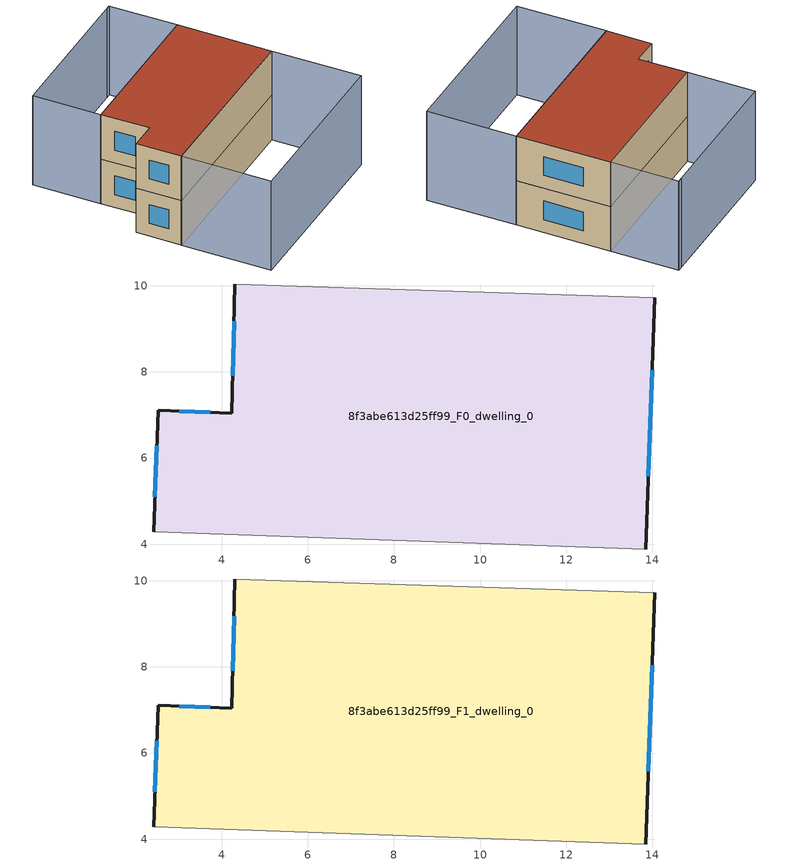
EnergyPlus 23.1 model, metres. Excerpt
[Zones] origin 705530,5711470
8f3abe613d25ff99_F0_dwelling_0
 floor ground (EU_floor_Construction): 14.06,9.72 13.84,3.89 2.42,4.28 2.53,7.1 4.24,7.04 4.31,10.04 z0
 wall outside (EU_wall_Construction): 4.31,10.04 4.24,7.04 2.53,7.1 2.42,4.28 / 13.84,3.89 14.06,9.72 z0:3
 wall adiabatic (EU_wall_Construction): 14.06,9.72 4.31,10.04 / 2.42,4.28 13.84,3.89 z0:3
 window (EU_Window_Construction): 3.74,7.06 3.02,7.09 / 4.29,9.17 4.26,7.91 / 13.9,5.57 13.99,8.04 / 2.5,6.29 2.45,5.1 z0.87:2.13
8f3abe613d25ff99_F1_dwelling_0
 floor to 8f3abe613d25ff99_F0_dwelling_0 (EU_floor_Construction): 14.06,9.72 13.84,3.89 2.42,4.28 2.52,7.1 4.24,7.04 4.31,10.04 z3
 wall outside (EU_wall_Construction): 4.31,10.04 4.24,7.04 2.53,7.1 2.42,4.28 / 13.84,3.89 14.06,9.72 z3:6
 wall adiabatic (EU_wall_Construction): 14.06,9.72 4.31,10.04 / 2.42,4.28 13.84,3.89 z3:6
 window (EU_Window_Construction): 3.74,7.06 3.02,7.09 / 4.29,9.17 4.26,7.91 / 13.9,5.57 13.99,8.04 / 2.5,6.29 2.45,5.1 z3.87:5.13
 roof outside (EU_roof_Construction): 13.84,3.89 14.06,9.72 4.31,10.04 4.24,7.04 2.53,7.1 2.42,4.28 z6
shading: 14.18,13.92 4.47,14.23 / 13.84,3.89 13.64,-1.65 / 13.64,-1.65 2.22,-1.24 / 2.22,-1.24 2.42,4.3 / 2.42,4.3 13.84,3.89 / 14.06,9.72 4.31,10.04 / 4.31,10.04 4.45,14.24 / 4.45,14.24 14.19,13.92 / 14.19,13.92 14.06,9.72 z0:6
[Building]
EU S2 Campaign: North Axis=0; Terrain=City; Solar Distribution=FullExterior
[Site:Location]
London: Latitude=51.5; Longitude=-0.5; Time Zone=0; Elevation=25
[SizingPeriod:WeatherFileDays]
AnnualSizingPeriod: Begin Month=1; Begin Day of Month=1; End Month=12; End Day of Month=31; Day of Week for Start Day=Monday; Use Weather File Daylight Saving Period=No; Use Weather File Rain and Snow Indicators=No
[MATERIAL]
EU_InternalMass_Material: Roughness=MediumRough; Thickness=0.1; Conductivity=1; Density=1800; Specific Heat=900; Thermal Absorptance=0.9; Solar Absorptance=0.7; Visible Absorptance=0.7
[MATERIAL:NOMASS] Roughness=MediumRough; Thermal Absorptance=0.9; Solar Absorptance=0.7; Visible Absorptance=0.7
Name | Thermal Resistance
EU_wall_NoMass | 0.724719
EU_roof_NoMass | 2.98947
EU_floor_NoMass | 2.39157
[WINDOWMATERIAL:SIMPLEGLAZINGSYSTEM]
EU_Window_SimpleGlazing: UFactor=2.63425; Solar Heat Gain Coefficient=0.76; Visible Transmittance=0.76
[CONSTRUCTION]
EU_wall_Construction: EU_wall_NoMass
EU_roof_Construction: EU_roof_NoMass
EU_floor_Construction: EU_floor_NoMass
EU_Window_Construction: EU_Window_SimpleGlazing
EU_InternalMass_Construction: EU_InternalMass_Material
[ZONE] Type=1; Multiplier=1; Ceiling Height=autocalculate; Floor Area=autocalculate; Part of Total Floor Area=Yes
Name | Volume
8f3abe613d25ff99_F0_dwelling_0 | 184.477
8f3abe613d25ff99_F1_dwelling_0 | 184.476
[INTERNALMASS] Construction=EU_InternalMass_Construction; Surface Area=61.4921
Name | Zone or ZoneList
8f3abe613d25ff99_F0_dwelling_0_EU_InternalMass | 8f3abe613d25ff99_F0_dwelling_0
8f3abe613d25ff99_F1_dwelling_0_EU_InternalMass | 8f3abe613d25ff99_F1_dwelling_0
[OTHEREQUIPMENT] Fuel Type=Electricity; Design Level Calculation Method=Watts/Area; Power per Zone Floor Area=1; Fraction Latent=0; Fraction Radiant=0; Fraction Lost=0; Carbon Dioxide Generation Rate=0; EndUse Subcategory=EU_Step8_InternalGains
Name | Zone or ZoneList or Space or SpaceList | Schedule
EU_Step8_InternalGain_8f3abe613d25ff99_F0_dwelling_0_f000 | 8f3abe613d25ff99_F0_dwelling_0 | EU_Step8_GainSchedule_8f3abe613d25ff99_F0_dwelling_0_f000
EU_Step8_InternalGain_8f3abe613d25ff99_F1_dwelling_0_f000 | 8f3abe613d25ff99_F1_dwelling_0 | EU_Step8_GainSchedule_8f3abe613d25ff99_F1_dwelling_0_f000
[ZONEVENTILATION:DESIGNFLOWRATE] Schedule=EU_AlwaysOn; Design Flow Rate Calculation Method=AirChanges/Hour; Air Changes per Hour=0.418135; Ventilation Type=Natural; Fan Pressure Rise=0; Fan Total Efficiency=1; Constant Term Coefficient=1; Temperature Term Coefficient=0; Velocity Term Coefficient=0; Velocity Squared Term Coefficient=0; Minimum Indoor Temperature=-100; Maximum Indoor Temperature=100; Delta Temperature=-100; Minimum Outdoor Temperature=-100; Maximum Outdoor Temperature=100; Maximum Wind Speed=40
Name | Zone or ZoneList or Space or SpaceList
EU_ConstantAir_8f3abe613d25ff99_F0_dwelling_0 | 8f3abe613d25ff99_F0_dwelling_0
EU_ConstantAir_8f3abe613d25ff99_F1_dwelling_0 | 8f3abe613d25ff99_F1_dwelling_0
[HVACTEMPLATE:THERMOSTAT] Constant Heating Setpoint=20; Constant Cooling Setpoint=50
EU_HeatOnly_8f3abe613d25ff99_F0_dwelling_0; EU_HeatOnly_8f3abe613d25ff99_F1_dwelling_0
[HVACTEMPLATE:ZONE:IDEALLOADSAIRSYSTEM] System Availability Schedule=EU_AlwaysOn; Maximum Heating Supply Air Temperature=50; Minimum Cooling Supply Air Temperature=13; Maximum Heating Supply Air Humidity Ratio=0.0156; Minimum Cooling Supply Air Humidity Ratio=0.0077; Heating Limit=NoLimit; Cooling Limit=NoLimit; Heating Availability Schedule=EU_AlwaysOn; Cooling Availability Schedule=EU_CoolingOff; Dehumidification Control Type=ConstantSensibleHeatRatio; Cooling Sensible Heat Ratio=0.7; Dehumidification Setpoint=60; Humidification Control Type=None; Humidification Setpoint=30; Outdoor Air Method=None; Outdoor Air Flow Rate per Person=0.00944; Outdoor Air Flow Rate per Zone Floor Area=0; Outdoor Air Flow Rate per Zone=0; Demand Controlled Ventilation Type=None; Outdoor Air Economizer Type=NoEconomizer; Heat Recovery Type=None; Sensible Heat Recovery Effectiveness=0.7; Latent Heat Recovery Effectiveness=0.65
Name | Template Thermostat
8f3abe613d25ff99_F0_dwelling_0 | EU_HeatOnly_8f3abe613d25ff99_F0_dwelling_0
8f3abe613d25ff99_F1_dwelling_0 | EU_HeatOnly_8f3abe613d25ff99_F1_dwelling_0
[SIZING:ZONE] Zone Cooling Design Supply Air Temperature Input Method=SupplyAirTemperature; Zone Cooling Design Supply Air Temperature=13; Zone Heating Design Supply Air Temperature Input Method=SupplyAirTemperature; Zone Heating Design Supply Air Temperature=50; Zone Cooling Design Supply Air Humidity Ratio=0.008; Zone Heating Design Supply Air Humidity Ratio=0.008; Cooling Design Air Flow Method=DesignDay; Cooling Design Air Flow Rate=0; Cooling Minimum Air Flow per Zone Floor Area=0.000762; Cooling Minimum Air Flow=0; Cooling Minimum Air Flow Fraction=0.2; Heating Design Air Flow Method=DesignDay; Heating Design Air Flow Rate=0; Heating Maximum Air Flow per Zone Floor Area=0.002032; Heating Maximum Air Flow=0.141576; Heating Maximum Air Flow Fraction=0.3; Account for Dedicated Outdoor Air System=No; Dedicated Outdoor Air System Control Strategy=NeutralSupplyAir; Dedicated Outdoor Air Low Setpoint Temperature for Design=autosize; Dedicated Outdoor Air High Setpoint Temperature for Design=autosize; Zone Load Sizing Method=Sensible Load Only No Latent Load; Zone Latent Cooling Design Supply Air Humidity Ratio Input Method=HumidityRatioDifference; Zone Cooling Design Supply Air Humidity Ratio Difference=0.005; Zone Latent Heating Design Supply Air Humidity Ratio Input Method=HumidityRatioDifference; Zone Humidification Design Supply Air Humidity Ratio Difference=0.005
8f3abe613d25ff99_F0_dwelling_0; 8f3abe613d25ff99_F1_dwelling_0
[SCHEDULE:CONSTANT]
Name | Hourly Value
EU_AlwaysOn | 1
EU_CoolingOff | 0
[SCHEDULE:FILE] Column Number=1; Rows to Skip at Top=0; Number of Hours of Data=8760; Column Separator=Comma; Interpolate to Timestep=No; Minutes per Item=60; Adjust Schedule for Daylight Savings=Yes
Name | File
EU_Step8_GainSchedule_8f3abe613d25ff99_F0_dwelling_0_f000 | ../../schedules/8f3abe613d25ff99/8f3abe613d25ff99_F0_dwelling_0_f000_gain.csv
EU_Step8_GainSchedule_8f3abe613d25ff99_F1_dwelling_0_f000 | ../../schedules/8f3abe613d25ff99/8f3abe613d25ff99_F1_dwelling_0_f000_gain.csv
